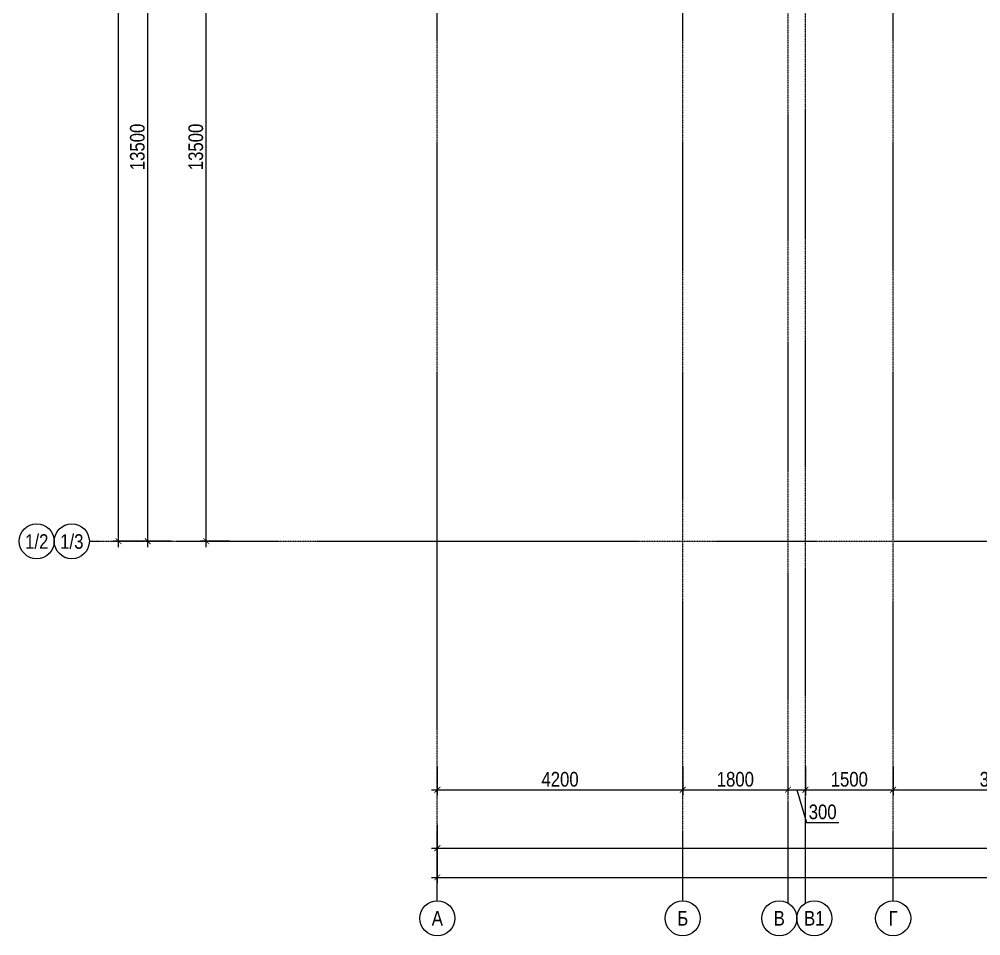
# Model space of a CAD drawing. Header units: millimetres. Extents: x 470010 to 1231400, y -134005 to 421770.
# Drawn here: x 665719 to 682174, y -100366 to -84675 of the extents above; entities that cross this region are included whole.
import ezdxf
from ezdxf.enums import TextEntityAlignment as Align

# ---------------------------------------------------------------- set-up
doc = ezdxf.new("R2010")
doc.units = ezdxf.units.MM
doc.linetypes.add('CENTER2', pattern=[28.575, 19.05, -3.175, 3.175, -3.175])
doc.layers.get('Defpoints').update_dxf_attribs({"color": 140})
doc.layers.add('АР_Делит', color=120, linetype='Continuous', lineweight=0, plot=False)
doc.layers.add('РД_Оси_100', color=7, linetype='Continuous', lineweight=0, true_color=0x525252)
doc.layers.add('РД_Оси_размер', color=8, linetype='Continuous', lineweight=0)
doc.styles.add('style1', font='ARIALN.TTF')
doc.styles.add('ккк', font='isocpeur.ttf', dxfattribs={"width": 0.85, "oblique": 15})
doc.dimstyles.new('Dim100_ареал', dxfattribs={"dimscale": 100, "dimtxt": 2.5, "dimasz": 1, "dimexe": 1, "dimexo": 1, "dimgap": 0.5, "dimtad": 1, "dimzin": 12, "dimdsep": 46, "dimtxsty": 'style1', "dimblk": 'ARCHTICK', "dimcen": 1, "dimdle": 1, "dimclrd": 256, "dimclre": 256, "dimaunit": 1, "dimadec": 0, "dimazin": 3, "dimtfac": 1, "dimtmove": 1, "dimatfit": 3, "dimldrblk": 'OPEN30', "dimfxl": 4, "dimfxlon": 1, "dimtolj": 1, "dimtzin": 0, "dimlwd": 9, "dimlwe": 9, "dimarcsym": 0})

# ---------------------------------------------------------------- blocks, each defined once
blk = doc.blocks.new('_ArchTick')
at = {"color": 0, "linetype": 'ByBlock', "const_width": 0.15}
blk.add_lwpolyline([(-0.5, -0.5), (0.5, 0.5)], dxfattribs=at)
blk = doc.blocks.new('*D101')
at = {"layer": 'Defpoints', "color": 0, "transparency": 16777216}
for p in [(0, -3255), (4200, -3255), (4200, -4255)]:
    blk.add_point(p, dxfattribs=at)
at = {"layer": 'РД_Оси_размер', "lineweight": 9, "transparency": 16777216}
for p, q in [((0, -3855), (0, -4355)), ((4200, -3855), (4200, -4355)), ((-100, -4255), (4300, -4255))]:
    blk.add_line(p, q, dxfattribs=at)
at = {"layer": 'РД_Оси_размер', "lineweight": 9, "transparency": 16777216, "xscale": 100, "yscale": 100, "zscale": 100, "rotation": 180}
blk.add_blockref('_ArchTick', (0, -4255), dxfattribs=at)
at = {"layer": 'РД_Оси_размер', "lineweight": 9, "transparency": 16777216, "xscale": 100, "yscale": 100, "zscale": 100}
blk.add_blockref('_ArchTick', (4200, -4255), dxfattribs=at)
at = {"layer": 'РД_Оси_размер', "color": 0, "transparency": 16777216, "insert": (2100, -4077), "char_height": 250, "attachment_point": 5, "style": 'style1'}
blk.add_mtext('\\A1;4200', dxfattribs=at)
blk = doc.blocks.new('_Open30')
at = {"color": 0, "linetype": 'ByBlock', "lineweight": -2}
for p, q in [((-1, 0.27), (0, 0)), ((0, 0), (-1, -0.27)), ((0, 0), (-1, 0))]:
    blk.add_line(p, q, dxfattribs=at)
blk = doc.blocks.new('A-iden')
at = {"linetype": 'Continuous', "lineweight": 5}
blk.add_circle((0, -4), 3, dxfattribs=at)
at = {"color": 0, "linetype": 'Continuous', "lineweight": 20, "style": 'ккк', "width": 0.85}
blk.add_attdef('ID', text='', height=4, dxfattribs=at).set_placement((0.31, -3.85), align=Align.MIDDLE_CENTER)
blk = doc.blocks.new('*D102')
at = {"layer": 'Defpoints', "color": 0, "transparency": 16777216}
for p in [(4200, -3255), (6000, -3255), (6000, -4255)]:
    blk.add_point(p, dxfattribs=at)
at = {"layer": 'РД_Оси_размер', "lineweight": 9, "transparency": 16777216}
for p, q in [((4200, -3855), (4200, -4355)), ((6000, -3855), (6000, -4355)), ((4100, -4255), (6100, -4255))]:
    blk.add_line(p, q, dxfattribs=at)
at = {"layer": 'РД_Оси_размер', "lineweight": 9, "transparency": 16777216, "xscale": 100, "yscale": 100, "zscale": 100, "rotation": 180}
blk.add_blockref('_ArchTick', (4200, -4255), dxfattribs=at)
at = {"layer": 'РД_Оси_размер', "lineweight": 9, "transparency": 16777216, "xscale": 100, "yscale": 100, "zscale": 100}
blk.add_blockref('_ArchTick', (6000, -4255), dxfattribs=at)
at = {"layer": 'РД_Оси_размер', "color": 0, "transparency": 16777216, "insert": (5100, -4077), "char_height": 250, "attachment_point": 5, "style": 'style1'}
blk.add_mtext('\\A1;1800', dxfattribs=at)
blk = doc.blocks.new('*D103')
at = {"layer": 'Defpoints', "color": 0, "transparency": 16777216}
for p in [(6000, -3255), (6300, -3255), (6300, -4255)]:
    blk.add_point(p, dxfattribs=at)
at = {"layer": 'РД_Оси_размер', "lineweight": 9, "transparency": 16777216}
for p, q in [((6000, -3855), (6000, -4355)), ((6300, -3855), (6300, -4355)), ((5900, -4255), (6400, -4255)), ((6150, -4255), (6317, -4813)), ((6317, -4813), (6870, -4813))]:
    blk.add_line(p, q, dxfattribs=at)
at = {"layer": 'РД_Оси_размер', "lineweight": 9, "transparency": 16777216, "xscale": 100, "yscale": 100, "zscale": 100, "rotation": 180}
blk.add_blockref('_ArchTick', (6000, -4255), dxfattribs=at)
at = {"layer": 'РД_Оси_размер', "lineweight": 9, "transparency": 16777216, "xscale": 100, "yscale": 100, "zscale": 100}
blk.add_blockref('_ArchTick', (6300, -4255), dxfattribs=at)
at = {"layer": 'РД_Оси_размер', "color": 0, "transparency": 16777216, "insert": (6594, -4635), "char_height": 250, "attachment_point": 5, "style": 'style1'}
blk.add_mtext('\\A1;300', dxfattribs=at)
blk = doc.blocks.new('*D104')
at = {"layer": 'Defpoints', "color": 0, "transparency": 16777216}
for p in [(6300, -3255), (7800, -3255), (7800, -4255)]:
    blk.add_point(p, dxfattribs=at)
at = {"layer": 'РД_Оси_размер', "lineweight": 9, "transparency": 16777216}
for p, q in [((6300, -3855), (6300, -4355)), ((7800, -3855), (7800, -4355)), ((6200, -4255), (7900, -4255))]:
    blk.add_line(p, q, dxfattribs=at)
at = {"layer": 'РД_Оси_размер', "lineweight": 9, "transparency": 16777216, "xscale": 100, "yscale": 100, "zscale": 100, "rotation": 180}
blk.add_blockref('_ArchTick', (6300, -4255), dxfattribs=at)
at = {"layer": 'РД_Оси_размер', "lineweight": 9, "transparency": 16777216, "xscale": 100, "yscale": 100, "zscale": 100}
blk.add_blockref('_ArchTick', (7800, -4255), dxfattribs=at)
at = {"layer": 'РД_Оси_размер', "color": 0, "transparency": 16777216, "insert": (7050, -4077), "char_height": 250, "attachment_point": 5, "style": 'style1'}
blk.add_mtext('\\A1;1500', dxfattribs=at)
blk = doc.blocks.new('*D105')
at = {"layer": 'Defpoints', "color": 0, "transparency": 16777216}
for p in [(7800, -3255), (11400, -3255), (11400, -4255)]:
    blk.add_point(p, dxfattribs=at)
at = {"layer": 'РД_Оси_размер', "lineweight": 9, "transparency": 16777216}
for p, q in [((7800, -3855), (7800, -4355)), ((11400, -3855), (11400, -4355)), ((7700, -4255), (11500, -4255))]:
    blk.add_line(p, q, dxfattribs=at)
at = {"layer": 'РД_Оси_размер', "lineweight": 9, "transparency": 16777216, "xscale": 100, "yscale": 100, "zscale": 100, "rotation": 180}
blk.add_blockref('_ArchTick', (7800, -4255), dxfattribs=at)
at = {"layer": 'РД_Оси_размер', "lineweight": 9, "transparency": 16777216, "xscale": 100, "yscale": 100, "zscale": 100}
blk.add_blockref('_ArchTick', (11400, -4255), dxfattribs=at)
at = {"layer": 'РД_Оси_размер', "color": 0, "transparency": 16777216, "insert": (9600, -4077), "char_height": 250, "attachment_point": 5, "style": 'style1'}
blk.add_mtext('\\A1;3600', dxfattribs=at)
blk = doc.blocks.new('*D233')
at = {"layer": 'Defpoints', "color": 0, "transparency": 16777216}
for p in [(0, -3255), (114600, -3255), (114600, -5755)]:
    blk.add_point(p, dxfattribs=at)
at = {"layer": 'РД_Оси_размер', "lineweight": 9, "transparency": 16777216}
for p, q in [((0, -5355), (0, -5855)), ((114600, -5355), (114600, -5855)), ((-100, -5755), (114700, -5755))]:
    blk.add_line(p, q, dxfattribs=at)
at = {"layer": 'РД_Оси_размер', "lineweight": 9, "transparency": 16777216, "xscale": 100, "yscale": 100, "zscale": 100, "rotation": 180}
blk.add_blockref('_ArchTick', (0, -5755), dxfattribs=at)
at = {"layer": 'РД_Оси_размер', "lineweight": 9, "transparency": 16777216, "xscale": 100, "yscale": 100, "zscale": 100}
blk.add_blockref('_ArchTick', (114600, -5755), dxfattribs=at)
at = {"layer": 'РД_Оси_размер', "color": 0, "transparency": 16777216, "insert": (57300, -5577), "char_height": 250, "attachment_point": 5, "style": 'style1'}
blk.add_mtext('\\A1;114600', dxfattribs=at)
blk = doc.blocks.new('*D154')
at = {"layer": 'Defpoints', "color": 0, "transparency": 16777216}
for p in [(-5455, 134700), (-2955, 134700), (-2955, 0)]:
    blk.add_point(p, dxfattribs=at)
at = {"layer": 'РД_Оси_размер', "lineweight": 9, "transparency": 16777216}
for p, q in [((-5455, -100), (-5455, 134800)), ((-5055, 134700), (-5555, 134700)), ((-5055, 0), (-5555, 0))]:
    blk.add_line(p, q, dxfattribs=at)
at = {"layer": 'РД_Оси_размер', "lineweight": 9, "transparency": 16777216, "xscale": 100, "yscale": 100, "zscale": 100}
for p, rotation in [((-5455, 134700), 90), ((-5455, 0), 270)]:
    blk.add_blockref('_ArchTick', p, dxfattribs=dict(at, rotation=rotation))
at = {"layer": 'РД_Оси_размер', "color": 0, "transparency": 16777216, "insert": (-5633, 67350), "char_height": 250, "attachment_point": 5, "rotation": 90, "style": 'style1'}
blk.add_mtext('\\A1;134700', dxfattribs=at)
blk = doc.blocks.new('*D232')
at = {"layer": 'Defpoints', "color": 0, "transparency": 16777216}
for p in [(-3955, 13500), (-3220, 13500), (-2955, 0)]:
    blk.add_point(p, dxfattribs=at)
at = {"layer": 'РД_Оси_размер', "lineweight": 9, "transparency": 16777216}
for p, q in [((-3555, 13500), (-4055, 13500)), ((-3955, -100), (-3955, 13600)), ((-3555, 0), (-4055, 0))]:
    blk.add_line(p, q, dxfattribs=at)
at = {"layer": 'РД_Оси_размер', "lineweight": 9, "transparency": 16777216, "xscale": 100, "yscale": 100, "zscale": 100}
for p, rotation in [((-3955, 13500), 90), ((-3955, 0), 270)]:
    blk.add_blockref('_ArchTick', p, dxfattribs=dict(at, rotation=rotation))
at = {"layer": 'РД_Оси_размер', "color": 0, "transparency": 16777216, "insert": (-4133, 6750), "char_height": 250, "attachment_point": 5, "rotation": 90, "style": 'style1'}
blk.add_mtext('\\A1;13500', dxfattribs=at)
blk = doc.blocks.new('*D197')
at = {"layer": 'Defpoints', "color": 0, "transparency": 16777216}
for p in [(-4955, 13500), (-2955, 13500), (-2955, 0)]:
    blk.add_point(p, dxfattribs=at)
at = {"layer": 'РД_Оси_размер', "lineweight": 9, "transparency": 16777216}
for p, q in [((-4555, 13500), (-5055, 13500)), ((-4955, -100), (-4955, 13600)), ((-4555, 0), (-5055, 0))]:
    blk.add_line(p, q, dxfattribs=at)
at = {"layer": 'РД_Оси_размер', "lineweight": 9, "transparency": 16777216, "xscale": 100, "yscale": 100, "zscale": 100}
for p, rotation in [((-4955, 13500), 90), ((-4955, 0), 270)]:
    blk.add_blockref('_ArchTick', p, dxfattribs=dict(at, rotation=rotation))
at = {"layer": 'РД_Оси_размер', "color": 0, "transparency": 16777216, "insert": (-5133, 6750), "char_height": 250, "attachment_point": 5, "rotation": 90, "style": 'style1'}
blk.add_mtext('\\A1;13500', dxfattribs=at)
blk = doc.blocks.new('*D202')
at = {"layer": 'Defpoints', "color": 0, "transparency": 16777216}
for p in [(0, -3255), (27600, -3255), (27600, -5255)]:
    blk.add_point(p, dxfattribs=at)
at = {"layer": 'РД_Оси_размер', "lineweight": 9, "transparency": 16777216}
for p, q in [((0, -4855), (0, -5355)), ((27600, -4855), (27600, -5355)), ((-100, -5255), (27700, -5255))]:
    blk.add_line(p, q, dxfattribs=at)
at = {"layer": 'РД_Оси_размер', "lineweight": 9, "transparency": 16777216, "xscale": 100, "yscale": 100, "zscale": 100, "rotation": 180}
blk.add_blockref('_ArchTick', (0, -5255), dxfattribs=at)
at = {"layer": 'РД_Оси_размер', "lineweight": 9, "transparency": 16777216, "xscale": 100, "yscale": 100, "zscale": 100}
blk.add_blockref('_ArchTick', (27600, -5255), dxfattribs=at)
at = {"layer": 'РД_Оси_размер', "color": 0, "transparency": 16777216, "insert": (13800, -5077), "char_height": 250, "attachment_point": 5, "style": 'style1'}
blk.add_mtext('\\A1;27600', dxfattribs=at)
blk = doc.blocks.new('СОШ_2200_АР_ОСИ_М100_28.05.24')
at = {"layer": 'АР_Делит', "color": 251, "true_color": 0x636466}
for points in [[(0, -2065.317), (0, 2065.317)], [(-2065.317, 0), (2065.317, 0)]]:
    blk.add_lwpolyline(points, dxfattribs=at)
at = {"layer": 'РД_Оси_100', "color": 251, "linetype": 'CENTER2', "true_color": 0x636466}
for p, q in [((0, -6155), (0, 139938.679)), ((4200, -6155), (4200, 139938.679)), ((-5954.958, 0), (30690.994, 0))]:
    blk.add_line(p, q, dxfattribs=at)
for points in [[(5849.555, 139938.679), (6000, 139538.679), (6000, -6194.559)], [(6300, -6195.83), (6300, 139538.679), (6450, 139938.679)], [(7800, -6155), (7800, 139938.679)]]:
    blk.add_lwpolyline(points, dxfattribs=at)
at = {"layer": 'РД_Оси_100', "color": 251, "true_color": 0x636466}
ref = blk.add_blockref('A-iden', (-6854.958, 400), dxfattribs=dict(at, xscale=100, yscale=100, zscale=100))
ref.add_attrib('ID', '1/2', dxfattribs={"layer": '0', "linetype": 'Continuous', "height": 250, "style": 'style1'}).set_placement((-6854.958, 0), align=Align.MIDDLE)
ref = blk.add_blockref('A-iden', (-6254.958, 400), dxfattribs=dict(at, xscale=100, yscale=100, zscale=100))
ref.add_attrib('ID', '1/3', dxfattribs={"layer": '0', "linetype": 'Continuous', "height": 250, "style": 'style1'}).set_placement((-6254.958, 0), align=Align.MIDDLE)
ref = blk.add_blockref('A-iden', (0, -6054.999), dxfattribs=dict(at, xscale=100, yscale=100, zscale=100))
ref.add_attrib('ID', 'А', dxfattribs={"layer": '0', "linetype": 'Continuous', "height": 250, "style": 'style1'}).set_placement((0, -6454.999), align=Align.MIDDLE)
ref = blk.add_blockref('A-iden', (4200, -6054.999), dxfattribs=dict(at, xscale=100, yscale=100, zscale=100))
ref.add_attrib('ID', 'Б', dxfattribs={"layer": '0', "linetype": 'Continuous', "height": 250, "style": 'style1'}).set_placement((4200, -6454.999), align=Align.MIDDLE)
ref = blk.add_blockref('A-iden', (5851.101, -6054.999), dxfattribs=dict(at, xscale=100, yscale=100, zscale=100))
ref.add_attrib('ID', 'В', dxfattribs={"layer": '0', "linetype": 'Continuous', "height": 250, "style": 'style1'}).set_placement((5851.101, -6454.999), align=Align.MIDDLE)
ref = blk.add_blockref('A-iden', (6451.101, -6054.999), dxfattribs=dict(at, xscale=100, yscale=100, zscale=100))
ref.add_attrib('ID', 'В1', dxfattribs={"layer": '0', "linetype": 'Continuous', "height": 250, "style": 'style1'}).set_placement((6451.101, -6454.999), align=Align.MIDDLE)
ref = blk.add_blockref('A-iden', (7800.734, -6054.999), dxfattribs=dict(at, xscale=100, yscale=100, zscale=100))
ref.add_attrib('ID', 'Г', dxfattribs={"layer": '0', "linetype": 'Continuous', "height": 250, "style": 'style1'}).set_placement((7800.734, -6454.999), align=Align.MIDDLE)
at = {"layer": 'РД_Оси_размер', "color": 251, "true_color": 0x636466}
for base, p2, picture, middle in [((-5454.958, 134700), (-2954.958, 134700), '*D154', (-5632.601, 67350)), ((-4954.958, 13500), (-2954.958, 13500), '*D197', (-5132.601, 6750)), ((-3954.958, 13500), (-3220.264, 13500), '*D232', (-4132.601, 6750))]:
    dim = blk.add_linear_dim(base=base, p1=(-2954.958, 0), p2=p2, angle=90, dimstyle='Dim100_ареал', dxfattribs=at)
    dim.commit()
    dim.dimension.update_dxf_attribs({"geometry": picture, "text_midpoint": middle})
for base, p1, p2, picture, middle in [((4200, -4255), (0, -3255), (4200, -3255), '*D101', (2100, -4077.357)), ((114600, -5755), (0, -3255), (114600, -3255), '*D233', (57300, -5577.357)), ((27600, -5255), (0, -3255), (27600, -3255), '*D202', (13800, -5077.357)), ((6000, -4255), (4200, -3255), (6000, -3255), '*D102', (5100, -4077.357)), ((6300, -4255), (6000, -3255), (6300, -3255), '*D103', (6367.379, -4635.286)), ((7800, -4255), (6300, -3255), (7800, -3255), '*D104', (7050, -4077.357)), ((11400, -4255), (7800, -3255), (11400, -3255), '*D105', (9600, -4077.357))]:
    dim = blk.add_linear_dim(base=base, p1=p1, p2=p2, dimstyle='Dim100_ареал', dxfattribs=at)
    dim.commit()
    dim.dimension.update_dxf_attribs({"geometry": picture, "text_midpoint": middle})
blk = doc.blocks.new('A$C9108343f')
at = {"layer": 'АР_Делит', "color": 251, "true_color": 0x636466}
for p, q in [((7155, 4690), (7155, 8820)), ((5090, 6755), (9220, 6755))]:
    blk.add_line(p, q, dxfattribs=at)
at = {"layer": 'РД_Оси_100'}
blk.add_blockref('СОШ_2200_АР_ОСИ_М100_28.05.24', (7155, 6755), dxfattribs=at)
at = {"layer": 'Defpoints', "color": 18, "true_color": 0x000000, "style": 'style1'}
for p in [(143949, 316089), (143975, 281640), (143890, 273245), (143840, 264277), (143968, 254892), (12252, 104178), (12383, 96023)]:
    blk.add_attdef('АР-ПОМЕЩЕНИЕ:НАИМЕНОВАНИЕ', text='', height=100, dxfattribs=at).set_placement(p, align=Align.MIDDLE)
at = {"layer": 'Defpoints', "color": 18, "true_color": 0x000000, "style": 'style1', "flags": 8}
for p in [(143951, 279099), (143848, 269251), (143875, 260094), (144050, 250825), (163419, 238153), (143343, 237876), (155897, 237966), (183037, 237966)]:
    blk.add_attdef('АР-ПОМЕЩЕНИЕ:НАИМЕНОВАНИЕ', text='', height=100, dxfattribs=at).set_placement(p, align=Align.MIDDLE)

msp = doc.modelspace()

# ---------------------------------------------------------------- linework, layer by layer
at = {"layer": 'АР_Делит', "color": 251, "true_color": 0x636466}
for p, q in [((672873.57, -95676.559), (672873.57, -91545.925)), ((670808.253, -93611.242), (674938.887, -93611.242))]:
    msp.add_line(p, q, dxfattribs=at)

# ---------------------------------------------------------------- block references
msp.add_blockref('A$C9108343f', (665718.612, -100366.242))
at = {"layer": 'РД_Оси_100'}
msp.add_blockref('СОШ_2200_АР_ОСИ_М100_28.05.24', (672873.57, -93611.242), dxfattribs=at)

doc.saveas('drawing.dxf')
